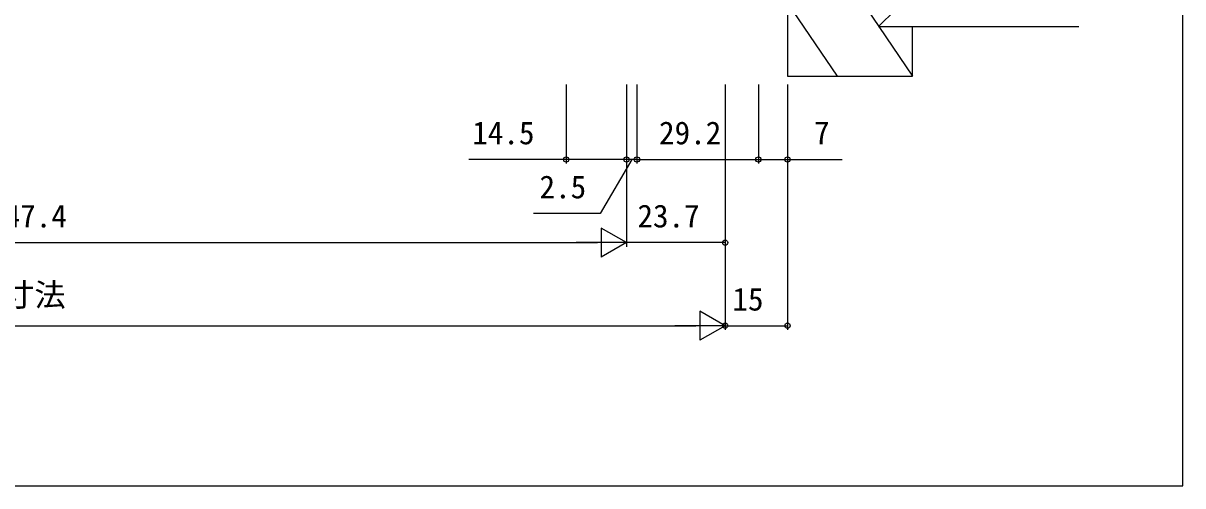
# Model space of a CAD drawing. Units: millimetres, scale not verified. Extents: x -437 to 438, y -281 to 279.
# Drawn here: x 159.5 to 438.2, y -281.2 to -169.9 of the extents above; entities that cross this region are included whole.
import ezdxf
from ezdxf.enums import TextEntityAlignment as Align

# ---------------------------------------------------------------- set-up
doc = ezdxf.new("R2010")
doc.units = ezdxf.units.MM
doc.header["$LTSCALE"] = 2
for name, color, linetype in [('0-6_YKK_D', 6, 'Continuous'), ('0-7_YKK_ZWAK', 7, 'Continuous'), ('0-8_YSS_K', 3, 'Continuous'), ('0-9_YSS_KE', 3, 'Continuous')]:
    doc.layers.add(name, color=color, linetype=linetype)
doc.styles.add('ＭＳ ゴシック', font='')
doc.styles.get('ＭＳ ゴシック').set_extended_font_data('MS Gothic')

msp = doc.modelspace()

# ---------------------------------------------------------------- linework, layer by layer
at = {"layer": '0-6_YKK_D'}
for p, q in [((290, -184.7), (290, -203.7)), ((304.5, -184.7), (304.5, -223.7)), ((304.5, -184.7), (304.5, -223.7)), ((304.5, -184.7), (304.5, -203.7)), ((304.5, -184.7), (304.5, -203.7)), ((307, -184.7), (307, -203.7)), ((307, -184.7), (307, -203.7)), ((328.2, -184.7), (328.2, -223.7)), ((328.2, -184.7), (328.2, -243.7)), ((328.2, -184.7), (328.2, -243.7)), ((336.2, -184.7), (336.2, -203.7)), ((336.2, -184.7), (336.2, -203.7)), ((343.2, -184.7), (343.2, -243.7)), ((343.2, -184.7), (343.2, -203.7)), ((304.5, -202.7), (301.95, -202.7)), ((307, -202.7), (304.5, -202.7)), ((307, -202.7), (304.5, -202.7)), ((307, -202.7), (309.55, -202.7)), ((307, -202.7), (336.2, -202.7)), ((304.5, -222.7), (298.438, -219.2)), ((298.438, -219.2), (298.438, -226.2)), ((21.5, -222.7), (297.5, -222.7)), ((304.5, -222.7), (292.376, -222.7)), ((304.5, -222.7), (298.438, -226.2)), ((328.2, -222.7), (304.5, -222.7)), ((328.2, -242.7), (322.138, -239.2)), ((322.138, -239.2), (322.138, -246.2)), ((-2.2, -242.7), (321.2, -242.7)), ((328.2, -242.7), (316.076, -242.7)), ((328.2, -242.7), (322.138, -246.2)), ((328.2, -242.7), (343.2, -242.7))]:
    msp.add_line(p, q, dxfattribs=at)
for points in [[(304.5, -202.7), (290, -202.7), (266.575, -202.7)], [(305.75, -202.7), (298.159, -215.7), (282.142, -215.7)], [(336.2, -202.7), (343.2, -202.7), (356.348, -202.7)]]:
    msp.add_lwpolyline(points, dxfattribs=at)
for centre in [(290, -202.7), (304.5, -202.7), (304.5, -202.7), (307, -202.7), (307, -202.7), (336.2, -202.7), (336.2, -202.7), (343.2, -202.7), (328.2, -222.7), (328.2, -242.7), (343.2, -242.7)]:
    msp.add_circle(centre, 0.637, dxfattribs=at)
at = {"layer": '0-7_YKK_ZWAK'}
msp.add_lwpolyline([(-436.8, -281.2), (438.2, -281.2), (438.2, 243.8)], dxfattribs=at)
at = {"layer": '0-8_YSS_K'}
for p, q in [((346.2, -142.7), (373.2, -182.7)), ((343.2, -165.067), (355.103, -182.7))]:
    msp.add_line(p, q, dxfattribs=at)
at = {"layer": '0-9_YSS_KE'}
for p, q in [((343.2, -142.7), (343.2, -182.7)), ((365.1, -170.7), (373.2, -170.7)), ((373.2, -170.7), (413.2, -170.7)), ((373.2, -182.7), (373.2, -170.7)), ((343.2, -182.7), (373.2, -182.7))]:
    msp.add_line(p, q, dxfattribs=at)
msp.add_lwpolyline([(365.1, -170.7), (373.2, -162.6), (373.2, -142.7)], dxfattribs=at)

# ---------------------------------------------------------------- texts
at = {"layer": '0-6_YKK_D', "style": 'ＭＳ ゴシック'}
for s, p in [('14.5', (267.424, -200.7)), ('29.2', (312.31, -200.7)), ('7', (349.576, -200.7)), ('2.5', (283.588, -213.7)), ('BWn＝BW－47.4', (121.339, -220.7)), ('23.7', (307.124, -220.7)), ('既存枠BW寸法', (124.727, -239.677)), ('15', (329.947, -240.7))]:
    msp.add_text(s, height=5.499, dxfattribs=at).set_placement(p, align=Align.BOTTOM_LEFT)

doc.saveas('drawing.dxf')
